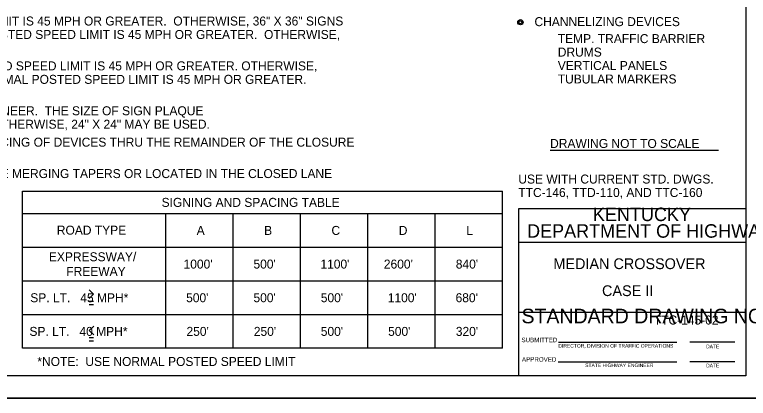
# Model space of a CAD drawing. Extents: x 1000 to 1053.4, y 1000 to 1022.
# Drawn here: x 1019.21 to 1035.55, y 1000 to 1008.55 of the extents above; entities that cross this region are included whole.
import ezdxf

# ---------------------------------------------------------------- set-up
doc = ezdxf.new("R2010")
doc.units = 0
doc.layers.add('Level 1', color=7, linetype='Continuous')
doc.layers.add('Level 10', color=7, linetype='Continuous')

msp = doc.modelspace()

# ---------------------------------------------------------------- linework, layer by layer
at = {"layer": 'Level 1'}
for p, q in [((1035.5, 1021.5), (1035.5, 1000.5)), ((1031.137, 1005.53), (1034.887, 1005.53)), ((1019.379, 1004.617), (1030.079, 1004.617)), ((1019.379, 1001.117), (1019.379, 1004.617)), ((1030.079, 1001.117), (1030.079, 1004.617)), ((1019.379, 1004.117), (1030.079, 1004.117)), ((1022.579, 1001.117), (1022.579, 1004.117)), ((1024.079, 1001.117), (1024.079, 1004.117)), ((1025.579, 1001.117), (1025.579, 1004.117)), ((1027.079, 1001.117), (1027.079, 1004.117)), ((1028.579, 1001.117), (1028.579, 1004.117)), ((1030.437, 1000.5), (1030.437, 1004.23)), ((1030.437, 1004.23), (1035.5, 1004.23)), ((1030.437, 1003.48), (1035.5, 1003.48)), ((1019.379, 1003.367), (1030.079, 1003.367)), ((1019.379, 1002.617), (1030.079, 1002.617)), ((1020.864, 1002.222), (1020.965, 1002.323)), ((1020.965, 1002.323), (1020.865, 1002.421)), ((1020.866, 1002.163), (1020.965, 1002.163)), ((1020.868, 1002.091), (1020.965, 1002.091)), ((1019.379, 1001.867), (1030.079, 1001.867)), ((1030.437, 1001.918), (1035.5, 1001.918)), ((1030.437, 1001.918), (1035.5, 1001.918)), ((1020.868, 1001.514), (1020.968, 1001.612)), ((1020.969, 1001.413), (1020.868, 1001.514)), ((1020.866, 1001.358), (1020.967, 1001.358)), ((1020.864, 1001.284), (1020.964, 1001.284)), ((1031.322, 1001.25), (1033.963, 1001.25)), ((1035.25, 1001.25), (1034.25, 1001.25)), ((1031.317, 1000.813), (1033.963, 1000.813)), ((1035.25, 1000.813), (1034.25, 1000.813)), ((1035.5, 1000.5), (1007, 1000.5))]:
    msp.add_line(p, q, dxfattribs=at)
msp.add_lwpolyline([(1030.079, 1001.117), (1019.379, 1001.117)], dxfattribs=at)
for radius in [0.0583, 0.0333]:
    msp.add_circle((1030.475, 1008.382), radius, dxfattribs=at)
at = {"layer": 'Level 10'}
for p, q in [((1000, 1000), (1036, 1000)), ((1036, 1000), (1000, 1000))]:
    msp.add_line(p, q, dxfattribs=at)

# ---------------------------------------------------------------- texts
at = {"layer": 'Level 1'}
for s, height, p in [('THE SIZE OF SIGNS 1 THRU 11 SHALL BE 48" X 48" IF THE NORMAL POSTED SPEED LIMIT IS 45 MPH OR GREATER.  OTHERWISE, 36" X 36" SIGNS ', 0.2, (1007.75, 1008.309)), ('CHANNELIZING DEVICES', 0.2, (1030.789, 1008.295)), ('MAY BE USED.  THE SIZE OF SIGNS 12 AND 13 SHALL BE 36" X 48" IF THE NORMAL POSTED SPEED LIMIT IS 45 MPH OR GREATER.  OTHERWISE, ', 0.2, (1007.75, 1008.009)), ('TEMP. TRAFFIC BARRIER', 0.2, (1031.308, 1007.917)), ('DRUMS', 0.2, (1031.308, 1007.617)), ('THE ONE-DIRECTION LARGE ARROW SIGN SHALL BE 60" X 30" IF THE NORMAL POSTED SPEED LIMIT IS 45 MPH OR GREATER. OTHERWISE,', 0.2, (1007.75, 1007.309)), ('VERTICAL PANELS', 0.2, (1031.308, 1007.317)), ('48" X 24" MAY BE USED.  THE "END ROAD WORK" SIGN SHALL BE 48" X 24" IF THE NORMAL POSTED SPEED LIMIT IS 45 MPH OR GREATER.', 0.2, (1007.75, 1007.009)), ('TUBULAR MARKERS', 0.2, (1031.308, 1007.017)), ('THE ADVISORY SPEED LIMIT ON SIGNS 5 AND 7 SHALL BE DETERMINED BY THE ENGINEER.  THE SIZE OF SIGN PLAQUE', 0.2, (1007.75, 1006.309)), ('SHALL BE 30" X 30" IF THE NORMAL POSTED SPEED LIMIT IS 45 MPH OR GREATER.  OTHERWISE, 24" X 24" MAY BE USED.', 0.2, (1007.75, 1006.009)), ("SPACING OF CHANNELIZING DEVICES THRU THE TAPER AREAS SHOULD BE 40'.  SPACING OF DEVICES THRU THE REMAINDER OF THE CLOSURE", 0.2, (1007.75, 1005.609)), ('DRAWING NOT TO SCALE', 0.2, (1031.137, 1005.58)), ('ARROW PANELS SHALL BE LOCATED ON THE SHOULDERS AT THE BEGINNING OF THE MERGING TAPERS OR LOCATED IN THE CLOSED LANE ', 0.2, (1007.75, 1004.909)), ('USE WITH CURRENT STD. DWGS.', 0.2, (1030.429, 1004.787)), ('TTC-146, TTD-110, AND TTC-160', 0.2, (1030.429, 1004.487)), ('SIGNING AND SPACING TABLE', 0.2, (1022.481, 1004.267)), ('KENTUCKY', 0.3, (1032.091, 1003.95)), ('ROAD TYPE', 0.2, (1020.147, 1003.648)), ('A', 0.2, (1023.263, 1003.642)), ('B', 0.2, (1024.766, 1003.642)), ('C', 0.2, (1026.266, 1003.642)), ('D', 0.2, (1027.766, 1003.642)), ('L', 0.2, (1029.272, 1003.642)), ('DEPARTMENT OF HIGHWAYS', 0.3, (1030.624, 1003.58)), ('EXPRESSWAY/', 0.2, (1019.97, 1003.055)), ('MEDIAN CROSSOVER', 0.24, (1031.211, 1002.88)), ("1000'", 0.2, (1022.971, 1002.892)), ("500'", 0.2, (1024.528, 1002.892)), ("1100'", 0.2, (1026.02, 1002.892)), ("2600'", 0.2, (1027.433, 1002.892)), ("840'", 0.2, (1029.036, 1002.892)), ('FREEWAY', 0.2, (1020.358, 1002.73)), ('CASE II', 0.24, (1032.294, 1002.279)), ('SP. LT.   45 MPH*', 0.2, (1019.555, 1002.142)), ("500'", 0.2, (1023.028, 1002.142)), ("500'", 0.2, (1024.528, 1002.142)), ("500'", 0.2, (1026.028, 1002.142)), ("1100'", 0.2, (1027.52, 1002.142)), ("680'", 0.2, (1029.031, 1002.142)), ('STANDARD DRAWING NO.', 0.32492, (1030.5, 1001.672)), ('TTC-145-02', 0.2, (1033.448, 1001.645)), ('SP. LT.   40 MPH*', 0.2, (1019.537, 1001.392)), ("250'", 0.2, (1023.036, 1001.392)), ("250'", 0.2, (1024.536, 1001.392)), ("500'", 0.2, (1026.028, 1001.392)), ("500'", 0.2, (1027.528, 1001.392)), ("320'", 0.2, (1029.036, 1001.392)), ('SUBMITTED', 0.1, (1030.499, 1001.251)), ('DIRECTOR, DIVISION OF TRAFFIC OPERATIONS', 0.08, (1031.322, 1001.13)), ('DATE', 0.08, (1034.613, 1001.116)), ('*NOTE:  USE NORMAL POSTED SPEED LIMIT', 0.2, (1019.713, 1000.721)), ('APPROVED', 0.1, (1030.51, 1000.817)), ('STATE HIGHWAY ENGINEER', 0.08, (1031.918, 1000.696)), ('DATE', 0.08, (1034.613, 1000.691))]:
    msp.add_text(s, height=height, dxfattribs=at).set_placement(p)

doc.saveas('drawing.dxf')
